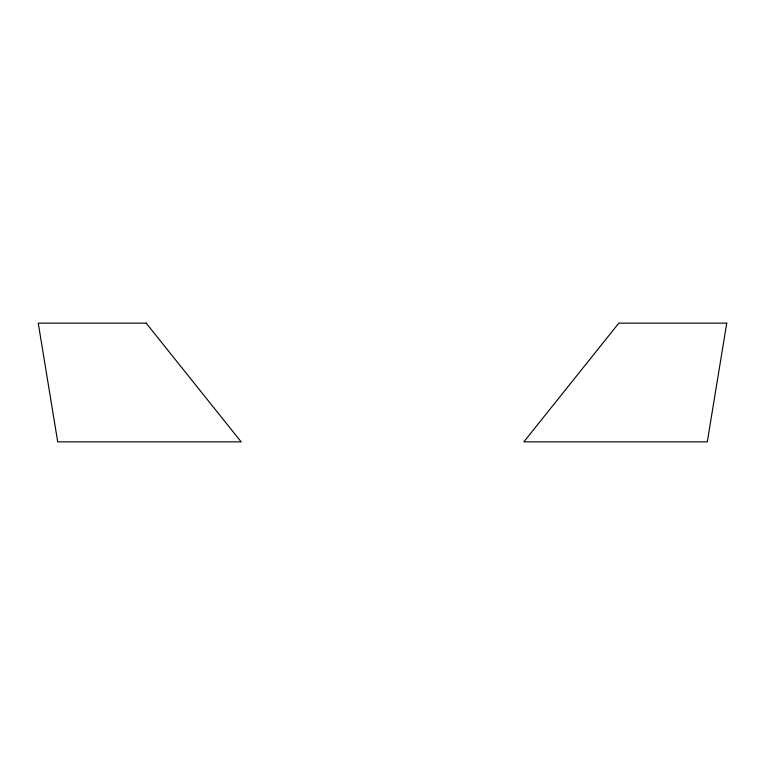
<?xml version="1.0" encoding="UTF-8"?>
<svg xmlns="http://www.w3.org/2000/svg" width="765" height="765" viewBox="0 0 765 765"><rect width="100%" height="100%" fill="white"/><g stroke="black" fill="none" stroke-linecap="round" stroke-linejoin="round"><path stroke-width="1.15" d="M726.75 323.146L707.29 441.854L523.843 441.854L618.837 323.146L726.75 323.146M146.163 323.146L38.25 323.146L57.71 441.854L241.157 441.854L146.163 323.146"/></g></svg>
